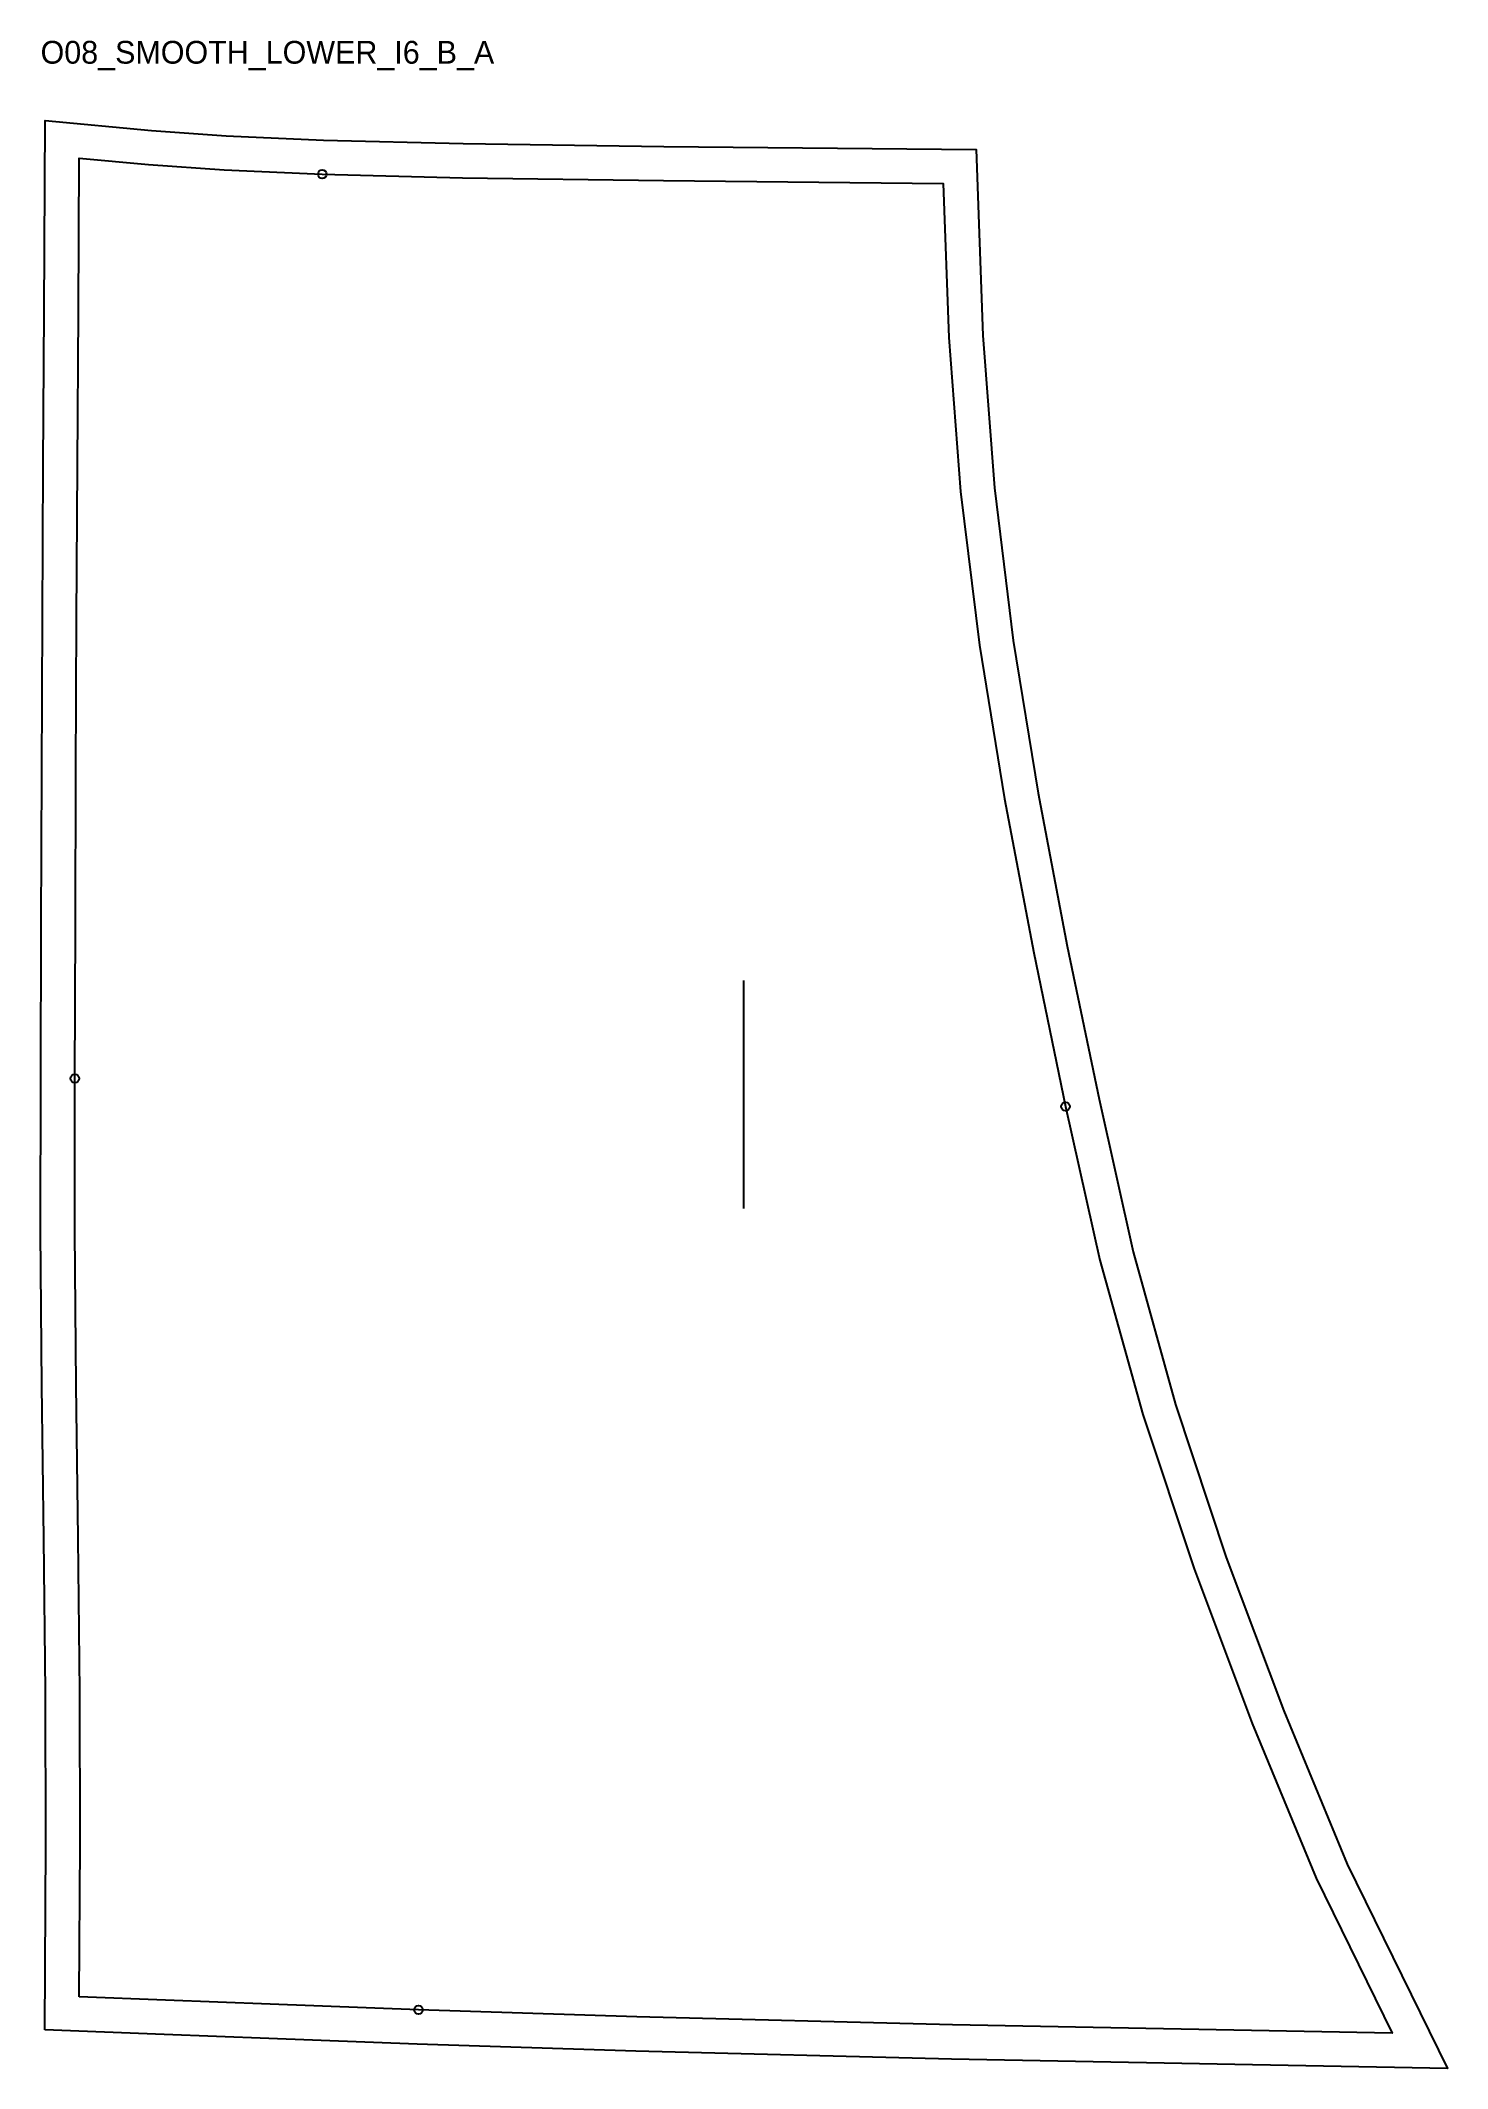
# Model space of a CAD drawing. Header units: millimetres. Extents: x -14 to 481, y -25 to 687.
import ezdxf

# ---------------------------------------------------------------- set-up
doc = ezdxf.new("R2010")
doc.units = ezdxf.units.MM
for name, color, linetype in [('CUT', 1, 'Continuous'), ('GRAIN', 3, 'Continuous'), ('ID', 7, 'Continuous'), ('NOTCH', 2, 'Continuous'), ('SEAM', 5, 'Continuous')]:
    doc.layers.add(name, color=color, linetype=linetype)

msp = doc.modelspace()

# ---------------------------------------------------------------- linework, layer by layer
at = {"layer": 'CUT'}
msp.add_lwpolyline([(-12.07, -11.56), (-11.69, 53.69), (-11.81, 107.28), (-12.43, 160.97), (-13.13, 214.81), (-13.59, 268.74), (-13.54, 322.61), (-13.38, 376.44), (-13.19, 430.28), (-12.95, 484.16), (-12.65, 538.06), (-12.29, 592), (-11.93, 659.06), (25.34, 655.62), (51.55, 653.76), (85.79, 652.22), (134.88, 650.99), (205.36, 649.98), (314.96, 648.89), (317.34, 583.56), (321.4, 530.02), (328.07, 476.51), (336.79, 422.88), (347.01, 369.13), (358.17, 315.31), (370.13, 261.69), (385.03, 208.14), (402.86, 154.41), (423.12, 100.5), (445.34, 46.67), (480.54, -25.09), (306.39, -21.83), (195.48, -19), (118.7, -16.52), (66.59, -14.56), (29.81, -13.12), (-12.07, -11.56)], close=True, dxfattribs=at)
at = {"layer": 'GRAIN'}
msp.add_line((233.47, 276.98), (233.47, 356.98), dxfattribs=at)
at = {"layer": 'NOTCH'}
for centre in [(85.37, 640.22), (-1.54, 322.59), (346.43, 312.79), (119.12, -4.52)]:
    msp.add_circle(centre, 1.5, dxfattribs=at)
at = {"layer": 'SEAM'}
msp.add_lwpolyline([(0, 0), (0.31, 53.67), (0.19, 107.36), (-0.43, 161.12), (-1.13, 214.94), (-1.59, 268.78), (-1.54, 322.59), (-1.38, 376.4), (-1.19, 430.24), (-0.96, 484.1), (-0.65, 537.99), (-0.29, 591.93), (0, 645.91), (24.36, 643.66), (50.85, 641.78), (85.37, 640.22), (134.64, 638.99), (205.21, 637.99), (303.39, 637.01), (305.36, 582.89), (309.46, 528.82), (316.19, 474.8), (324.98, 420.79), (335.24, 366.79), (346.43, 312.79), (358.48, 258.77), (373.55, 204.64), (391.54, 150.4), (411.96, 96.1), (434.4, 41.73), (461.11, -12.73), (306.65, -9.83), (195.83, -7.01), (119.12, -4.52), (67.05, -2.57), (30.27, -1.13)], close=True, dxfattribs=at)

# ---------------------------------------------------------------- texts
at = {"layer": 'ID'}
msp.add_text('O08_SMOOTH_LOWER_I6_B_A', height=8, dxfattribs=at).set_placement((-13.59, 679.06))

doc.saveas('drawing.dxf')
